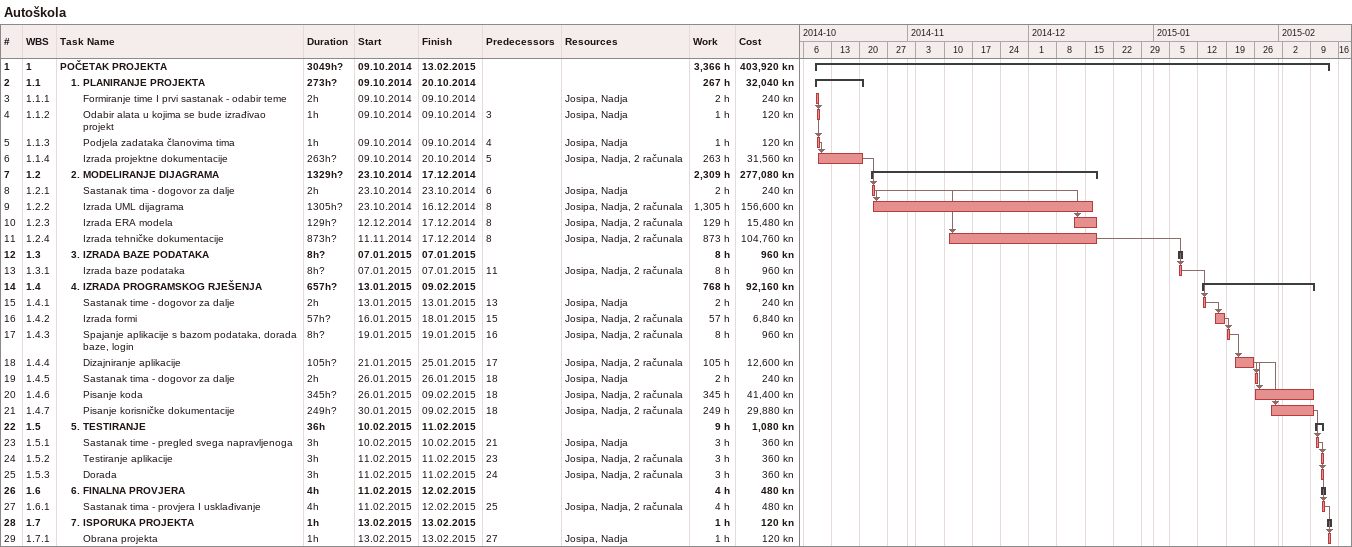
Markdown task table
Autoškola

| ID | WBS | Task | Duration | Start | Finish | Predecessors | Resources | Work (h) | Cost (kn) |
|---|---|---|---|---|---|---|---|---|---|
| 1 | 1 | **POČETAK PROJEKTA** | 3049h? | 2014-10-09 | 2015-02-13 |  |  | 3366 | 403920 |
| 2 | 1.1 | **1. PLANIRANJE PROJEKTA** | 273h? | 2014-10-09 | 2014-10-20 |  |  | 267 | 32040 |
| 3 | 1.1.1 | Formiranje time I prvi sastanak - odabir teme | 2h | 2014-10-09 | 2014-10-09 |  | Josipa, Nadja | 2 | 240 |
| 4 | 1.1.2 | Odabir alata u kojima se bude izrađivao projekt | 1h | 2014-10-09 | 2014-10-09 | 3 | Josipa, Nadja | 1 | 120 |
| 5 | 1.1.3 | Podjela zadataka članovima tima | 1h | 2014-10-09 | 2014-10-09 | 4 | Josipa, Nadja | 1 | 120 |
| 6 | 1.1.4 | Izrada projektne dokumentacije | 263h? | 2014-10-09 | 2014-10-20 | 5 | Josipa, Nadja, 2 računala | 263 | 31560 |
| 7 | 1.2 | **2. MODELIRANJE DIJAGRAMA** | 1329h? | 2014-10-23 | 2014-12-17 |  |  | 2309 | 277080 |
| 8 | 1.2.1 | Sastanak tima - dogovor za dalje | 2h | 2014-10-23 | 2014-10-23 | 6 | Josipa, Nadja | 2 | 240 |
| 9 | 1.2.2 | Izrada UML dijagrama | 1305h? | 2014-10-23 | 2014-12-16 | 8 | Josipa, Nadja, 2 računala | 1305 | 156600 |
| 10 | 1.2.3 | Izrada ERA modela | 129h? | 2014-12-12 | 2014-12-17 | 8 | Josipa, Nadja, 2 računala | 129 | 15480 |
| 11 | 1.2.4 | Izrada tehničke dokumentacije | 873h? | 2014-11-11 | 2014-12-17 | 8 | Josipa, Nadja, 2 računala | 873 | 104760 |
| 12 | 1.3 | **3. IZRADA BAZE PODATAKA** | 8h? | 2015-01-07 | 2015-01-07 |  |  | 8 | 960 |
| 13 | 1.3.1 | Izrada baze podataka | 8h? | 2015-01-07 | 2015-01-07 | 11 | Josipa, Nadja, 2 računala | 8 | 960 |
| 14 | 1.4 | **4. IZRADA PROGRAMSKOG RJEŠENJA** | 657h? | 2015-01-13 | 2015-02-09 |  |  | 768 | 92160 |
| 15 | 1.4.1 | Sastanak time - dogovor za dalje | 2h | 2015-01-13 | 2015-01-13 | 13 | Josipa, Nadja | 2 | 240 |
| 16 | 1.4.2 | Izrada formi | 57h? | 2015-01-16 | 2015-01-18 | 15 | Josipa, Nadja, 2 računala | 57 | 6840 |
| 17 | 1.4.3 | Spajanje aplikacije s bazom podataka, dorada baze, login | 8h? | 2015-01-19 | 2015-01-19 | 16 | Josipa, Nadja, 2 računala | 8 | 960 |
| 18 | 1.4.4 | Dizajniranje aplikacije | 105h? | 2015-01-21 | 2015-01-25 | 17 | Josipa, Nadja, 2 računala | 105 | 12600 |
| 19 | 1.4.5 | Sastanak tima - dogovor za dalje | 2h | 2015-01-26 | 2015-01-26 | 18 | Josipa, Nadja | 2 | 240 |
| 20 | 1.4.6 | Pisanje koda | 345h? | 2015-01-26 | 2015-02-09 | 18 | Josipa, Nadja, 2 računala | 345 | 41400 |
| 21 | 1.4.7 | Pisanje korisničke dokumentacije | 249h? | 2015-01-30 | 2015-02-09 | 18 | Josipa, Nadja, 2 računala | 249 | 29880 |
| 22 | 1.5 | **5. TESTIRANJE** | 36h | 2015-02-10 | 2015-02-11 |  |  | 9 | 1080 |
| 23 | 1.5.1 | Sastanak time - pregled svega napravljenoga | 3h | 2015-02-10 | 2015-02-10 | 21 | Josipa, Nadja | 3 | 360 |
| 24 | 1.5.2 | Testiranje aplikacije | 3h | 2015-02-11 | 2015-02-11 | 23 | Josipa, Nadja, 2 računala | 3 | 360 |
| 25 | 1.5.3 | Dorada | 3h | 2015-02-11 | 2015-02-11 | 24 | Josipa, Nadja, 2 računala | 3 | 360 |
| 26 | 1.6 | **6. FINALNA PROVJERA** | 4h | 2015-02-11 | 2015-02-12 |  |  | 4 | 480 |
| 27 | 1.6.1 | Sastanak tima - provjera I usklađivanje | 4h | 2015-02-11 | 2015-02-12 | 25 | Josipa, Nadja, 2 računala | 4 | 480 |
| 28 | 1.7 | **7. ISPORUKA PROJEKTA** | 1h | 2015-02-13 | 2015-02-13 |  |  | 1 | 120 |
| 29 | 1.7.1 | Obrana projekta | 1h | 2015-02-13 | 2015-02-13 | 27 | Josipa, Nadja | 1 | 120 |
